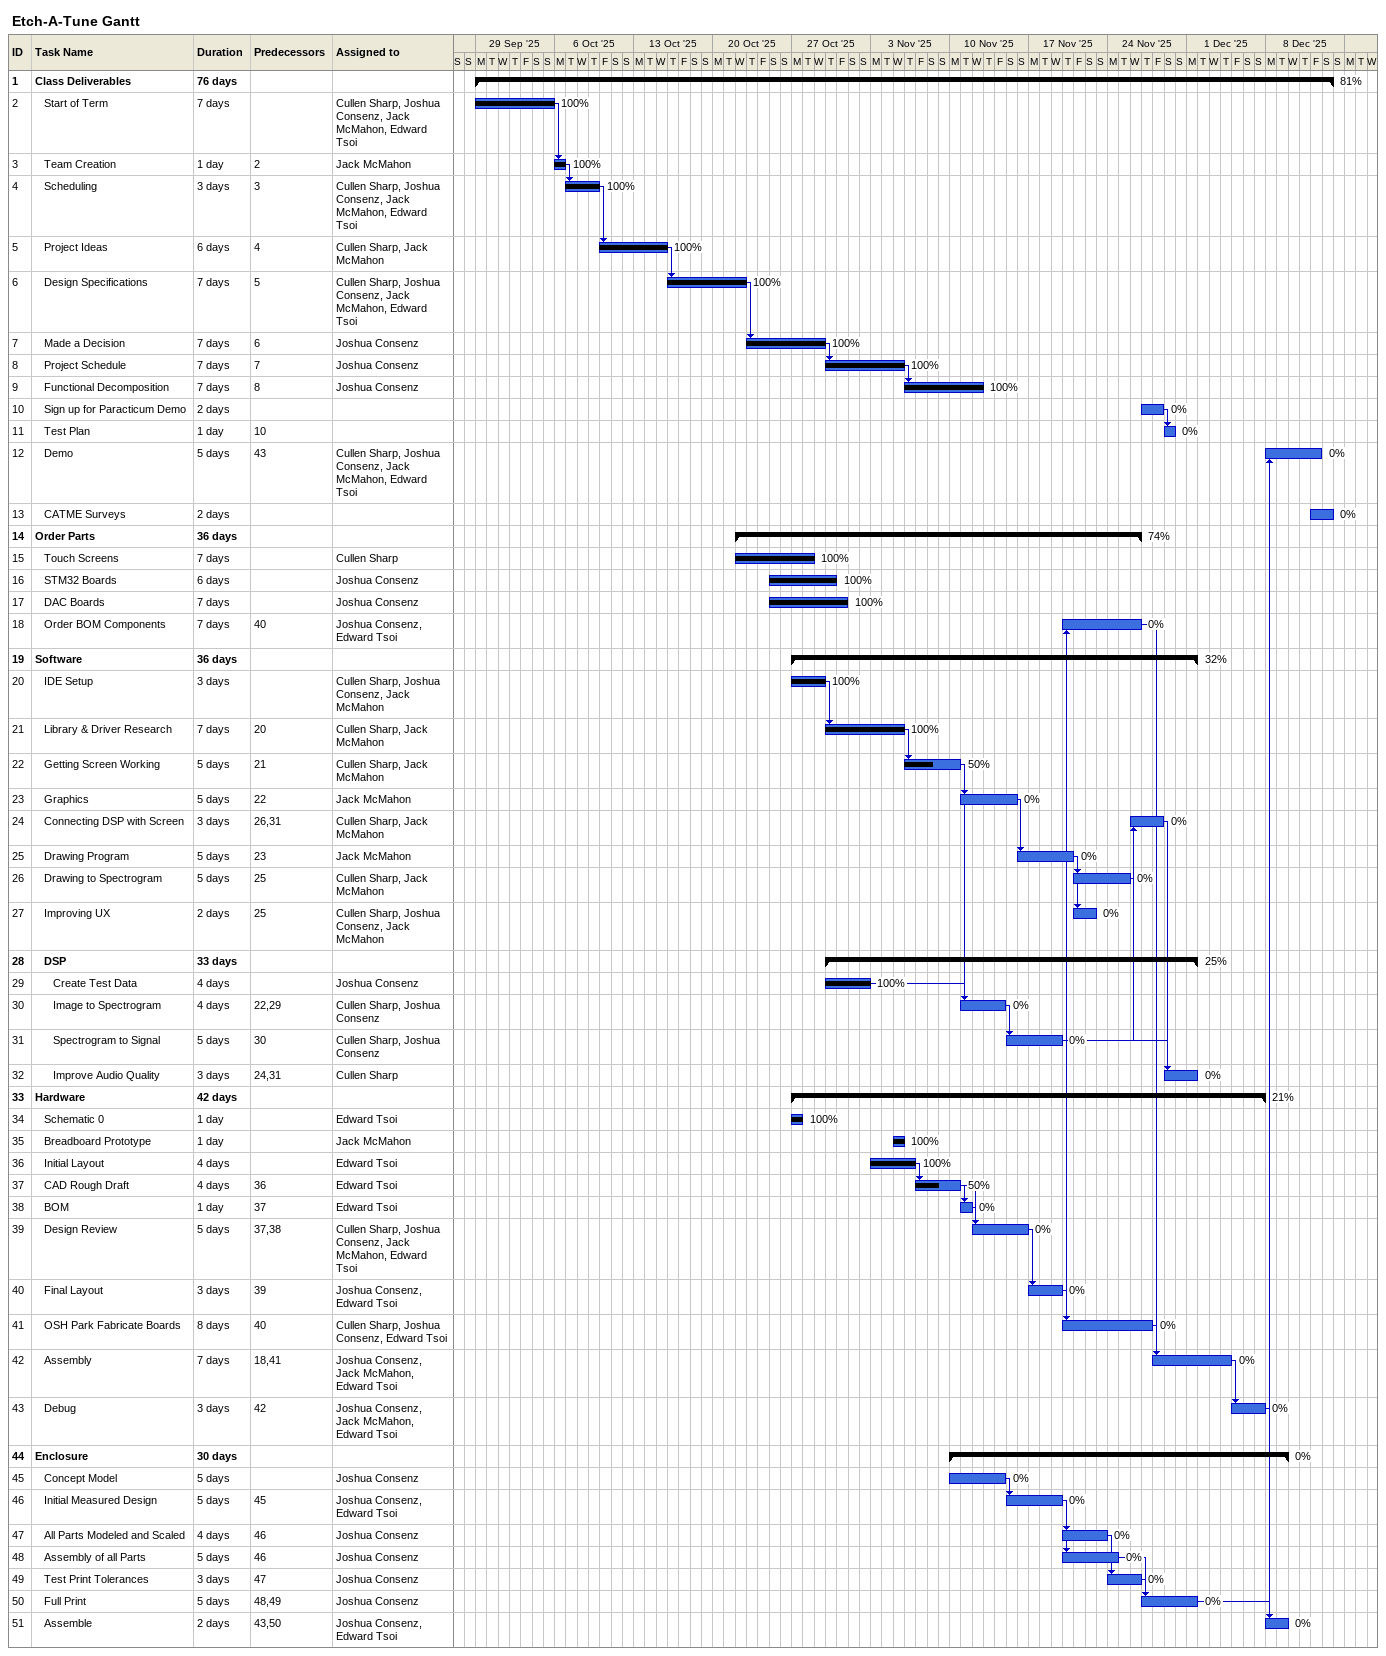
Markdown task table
Etch-A-Tune Gantt

| ID | Level | Task | Duration | Start | Finish | Predecessors | Resources | % complete |
|---|---|---|---|---|---|---|---|---|
| 1 | 1 | **Class Deliverables** | 76d | 2025-09-29 | 2025-12-13 |  |  | 81 |
| 2 | 2 | Start of Term | 7d | 2025-09-29 | 2025-10-05 |  | Cullen Sharp, Joshua Consenz, Jack McMahon, Edward Tsoi | 100 |
| 3 | 2 | Team Creation | 1d | 2025-10-06 | 2025-10-06 | 2 | Jack McMahon | 100 |
| 4 | 2 | Scheduling | 3d | 2025-10-07 | 2025-10-09 | 3 | Cullen Sharp, Joshua Consenz, Jack McMahon, Edward Tsoi | 100 |
| 5 | 2 | Project Ideas | 6d | 2025-10-10 | 2025-10-15 | 4 | Cullen Sharp, Jack McMahon | 100 |
| 6 | 2 | Design Specifications | 7d | 2025-10-16 | 2025-10-22 | 5 | Cullen Sharp, Joshua Consenz, Jack McMahon, Edward Tsoi | 100 |
| 7 | 2 | Made a Decision | 7d | 2025-10-23 | 2025-10-29 | 6 | Joshua Consenz | 100 |
| 8 | 2 | Project Schedule | 7d | 2025-10-30 | 2025-11-05 | 7 | Joshua Consenz | 100 |
| 9 | 2 | Functional Decomposition | 7d | 2025-11-06 | 2025-11-12 | 8 | Joshua Consenz | 100 |
| 10 | 2 | Sign up for Paracticum Demo | 2d | 2025-11-27 | 2025-11-28 |  |  | 0 |
| 11 | 2 | Test Plan | 1d | 2025-11-29 | 2025-11-29 | 10 |  | 0 |
| 12 | 2 | Demo | 5d | 2025-12-08 | 2025-12-12 | 43 | Cullen Sharp, Joshua Consenz, Jack McMahon, Edward Tsoi | 0 |
| 13 | 2 | CATME Surveys | 2d | 2025-12-12 | 2025-12-13 |  |  | 0 |
| 14 | 1 | **Order Parts** | 36d | 2025-10-22 | 2025-11-26 |  |  | 74 |
| 15 | 2 | Touch Screens | 7d | 2025-10-22 | 2025-10-28 |  | Cullen Sharp | 100 |
| 16 | 2 | STM32 Boards | 6d | 2025-10-25 | 2025-10-30 |  | Joshua Consenz | 100 |
| 17 | 2 | DAC Boards | 7d | 2025-10-25 | 2025-10-31 |  | Joshua Consenz | 100 |
| 18 | 2 | Order BOM Components | 7d | 2025-11-20 | 2025-11-26 | 40 | Joshua Consenz, Edward Tsoi | 0 |
| 19 | 1 | **Software** | 36d | 2025-10-27 | 2025-12-01 |  |  | 32 |
| 20 | 2 | IDE Setup | 3d | 2025-10-27 | 2025-10-29 |  | Cullen Sharp, Joshua Consenz, Jack McMahon | 100 |
| 21 | 2 | Library & Driver Research | 7d | 2025-10-30 | 2025-11-05 | 20 | Cullen Sharp, Jack McMahon | 100 |
| 22 | 2 | Getting Screen Working | 5d | 2025-11-06 | 2025-11-10 | 21 | Cullen Sharp, Jack McMahon | 50 |
| 23 | 2 | Graphics | 5d | 2025-11-11 | 2025-11-15 | 22 | Jack McMahon | 0 |
| 24 | 2 | Connecting DSP with Screen | 3d | 2025-11-26 | 2025-11-28 | 26, 31 | Cullen Sharp, Jack McMahon | 0 |
| 25 | 2 | Drawing Program | 5d | 2025-11-16 | 2025-11-20 | 23 | Jack McMahon | 0 |
| 26 | 2 | Drawing to Spectrogram | 5d | 2025-11-21 | 2025-11-25 | 25 | Cullen Sharp, Jack McMahon | 0 |
| 27 | 2 | Improving UX | 2d | 2025-11-21 | 2025-11-22 | 25 | Cullen Sharp, Joshua Consenz, Jack McMahon | 0 |
| 28 | 2 | **DSP** | 33d | 2025-10-30 | 2025-12-01 |  |  | 25 |
| 29 | 3 | Create Test Data | 4d | 2025-10-30 | 2025-11-02 |  | Joshua Consenz | 100 |
| 30 | 3 | Image to Spectrogram | 4d | 2025-11-11 | 2025-11-14 | 22, 29 | Cullen Sharp, Joshua Consenz | 0 |
| 31 | 3 | Spectrogram to Signal | 5d | 2025-11-15 | 2025-11-19 | 30 | Cullen Sharp, Joshua Consenz | 0 |
| 32 | 3 | Improve Audio Quality | 3d | 2025-11-29 | 2025-12-01 | 24, 31 | Cullen Sharp | 0 |
| 33 | 1 | **Hardware** | 42d | 2025-10-27 | 2025-12-07 |  |  | 21 |
| 34 | 2 | Schematic 0 | 1d | 2025-10-27 | 2025-10-27 |  | Edward Tsoi | 100 |
| 35 | 2 | Breadboard Prototype | 1d | 2025-11-05 | 2025-11-05 |  | Jack McMahon | 100 |
| 36 | 2 | Initial Layout | 4d | 2025-11-03 | 2025-11-06 |  | Edward Tsoi | 100 |
| 37 | 2 | CAD Rough Draft | 4d | 2025-11-07 | 2025-11-10 | 36 | Edward Tsoi | 50 |
| 38 | 2 | BOM | 1d | 2025-11-11 | 2025-11-11 | 37 | Edward Tsoi | 0 |
| 39 | 2 | Design Review | 5d | 2025-11-12 | 2025-11-16 | 37, 38 | Cullen Sharp, Joshua Consenz, Jack McMahon, Edward Tsoi | 0 |
| 40 | 2 | Final Layout | 3d | 2025-11-17 | 2025-11-19 | 39 | Joshua Consenz, Edward Tsoi | 0 |
| 41 | 2 | OSH Park Fabricate Boards | 8d | 2025-11-20 | 2025-11-27 | 40 | Cullen Sharp, Joshua Consenz, Edward Tsoi | 0 |
| 42 | 2 | Assembly | 7d | 2025-11-28 | 2025-12-04 | 18, 41 | Joshua Consenz, Jack McMahon, Edward Tsoi | 0 |
| 43 | 2 | Debug | 3d | 2025-12-05 | 2025-12-07 | 42 | Joshua Consenz, Jack McMahon, Edward Tsoi | 0 |
| 44 | 1 | **Enclosure** | 30d | 2025-11-10 | 2025-12-09 |  |  | 0 |
| 45 | 2 | Concept Model | 5d | 2025-11-10 | 2025-11-14 |  | Joshua Consenz | 0 |
| 46 | 2 | Initial Measured Design | 5d | 2025-11-15 | 2025-11-19 | 45 | Joshua Consenz, Edward Tsoi | 0 |
| 47 | 2 | All Parts Modeled and Scaled | 4d | 2025-11-20 | 2025-11-23 | 46 | Joshua Consenz | 0 |
| 48 | 2 | Assembly of all Parts | 5d | 2025-11-20 | 2025-11-24 | 46 | Joshua Consenz | 0 |
| 49 | 2 | Test Print Tolerances | 3d | 2025-11-24 | 2025-11-26 | 47 | Joshua Consenz | 0 |
| 50 | 2 | Full Print | 5d | 2025-11-27 | 2025-12-01 | 48, 49 | Joshua Consenz | 0 |
| 51 | 2 | Assemble | 2d | 2025-12-08 | 2025-12-09 | 43, 50 | Joshua Consenz, Edward Tsoi | 0 |
